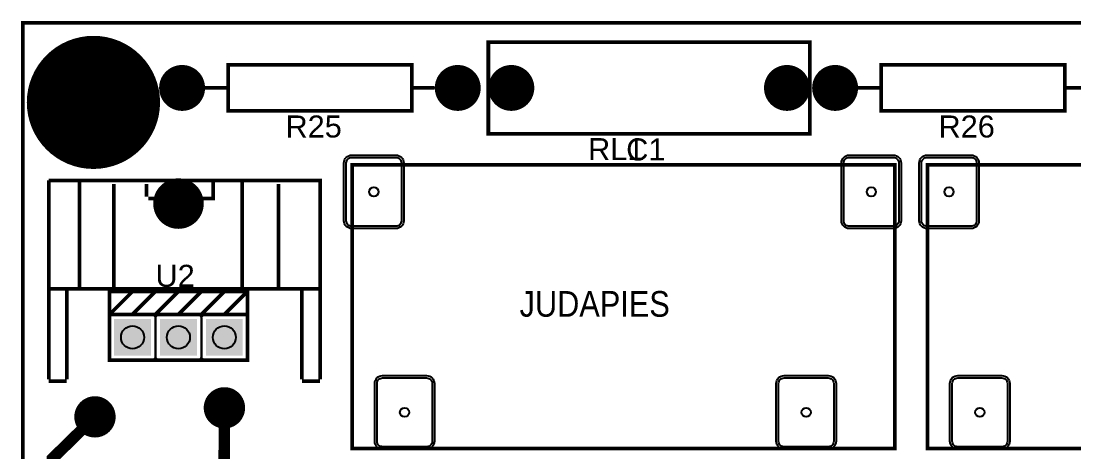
# Model space of a CAD drawing. Header units: inches. Extents: x -2.14 to 2.14, y -2.06 to 2.06.
# Drawn here: x -1.982 to 0.309, y 1.118 to 2.057 of the extents above; entities that cross this region are included whole.
import ezdxf

# ---------------------------------------------------------------- set-up
doc = ezdxf.new("R2010")
doc.units = ezdxf.units.IN
doc.layers.get('0').update_dxf_attribs({"linetype": 'CONTINUOUS'})

# ---------------------------------------------------------------- blocks, each defined once
blk = doc.blocks.new('EPAD')
at = {"const_width": 0.5}
blk.add_lwpolyline([(-0.25, 0, 1), (0.25, 0, 1)], format="xyb", close=True, dxfattribs=at)
blk = doc.blocks.new('RPAD')
blk.add_trace([(-0.5, -0.5), (-0.5, 0.5), (0.5, -0.5), (0.5, 0.5)])

msp = doc.modelspace()

# ---------------------------------------------------------------- linework, layer by layer
for points, const_width in [([(-1.978346, -2.05315), (2.139764, -2.05315), (2.139764, 2.05315), (-1.978346, 2.05315), (-1.978346, -2.05315)], 0.008), ([(-1.978346, -2.05315), (2.139764, -2.05315), (2.139764, 2.05315), (-1.978346, 2.05315), (-1.978346, -2.05315)], 0.008), ([(-1.978346, -2.05315), (2.139764, -2.05315), (2.139764, 2.05315), (-1.978346, 2.05315), (-1.978346, -2.05315)], 0.008), ([(-0.965354, 1.811417), (-0.265354, 1.811417), (-0.265354, 2.011417), (-0.965354, 2.011417), (-0.965354, 1.811417)], 0.008), ([(-0.965354, 1.811417), (-0.265354, 1.811417), (-0.265354, 2.011417), (-0.965354, 2.011417), (-0.965354, 1.811417)], 0.008), ([(-0.965354, 1.811417), (-0.265354, 1.811417), (-0.265354, 2.011417), (-0.965354, 2.011417), (-0.965354, 1.811417)], 0.008), ([(-1.53189, 1.861417), (-1.13189, 1.861417), (-1.13189, 1.961417), (-1.53189, 1.961417), (-1.53189, 1.861417)], 0.008), ([(-1.53189, 1.861417), (-1.13189, 1.861417), (-1.13189, 1.961417), (-1.53189, 1.961417), (-1.53189, 1.861417)], 0.008), ([(-1.53189, 1.861417), (-1.13189, 1.861417), (-1.13189, 1.961417), (-1.53189, 1.961417), (-1.53189, 1.861417)], 0.008), ([(-0.11063, 1.861417), (0.28937, 1.861417), (0.28937, 1.961417), (-0.11063, 1.961417), (-0.11063, 1.861417)], 0.008), ([(-0.11063, 1.861417), (0.28937, 1.861417), (0.28937, 1.961417), (-0.11063, 1.961417), (-0.11063, 1.861417)], 0.008), ([(-0.11063, 1.861417), (0.28937, 1.861417), (0.28937, 1.961417), (-0.11063, 1.961417), (-0.11063, 1.861417)], 0.008), ([(-1.53189, 1.911417), (-1.58189, 1.911417)], 0.008), ([(-1.53189, 1.911417), (-1.58189, 1.911417)], 0.008), ([(-1.53189, 1.911417), (-1.58189, 1.911417)], 0.008), ([(-1.08189, 1.911417), (-1.13189, 1.911417)], 0.008), ([(-1.08189, 1.911417), (-1.13189, 1.911417)], 0.008), ([(-1.08189, 1.911417), (-1.13189, 1.911417)], 0.008), ([(-0.11063, 1.911417), (-0.16063, 1.911417)], 0.008), ([(-0.11063, 1.911417), (-0.16063, 1.911417)], 0.008), ([(-0.11063, 1.911417), (-0.16063, 1.911417)], 0.008), ([(0.33937, 1.911417), (0.28937, 1.911417)], 0.008), ([(0.33937, 1.911417), (0.28937, 1.911417)], 0.008), ([(0.33937, 1.911417), (0.28937, 1.911417)], 0.008), ([(-1.261811, 1.125984), (-0.080709, 1.125984), (-0.080709, 1.744094), (-1.261811, 1.744094), (-1.261811, 1.125984)], 0.008), ([(-1.261811, 1.125984), (-0.080709, 1.125984), (-0.080709, 1.744094), (-1.261811, 1.744094), (-1.261811, 1.125984)], 0.008), ([(-1.261811, 1.125984), (-0.080709, 1.125984), (-0.080709, 1.744094), (-1.261811, 1.744094), (-1.261811, 1.125984)], 0.008), ([(-0.009843, 1.125984), (1.17126, 1.125984), (1.17126, 1.744094), (-0.009843, 1.744094), (-0.009843, 1.125984)], 0.008), ([(-0.009843, 1.125984), (1.17126, 1.125984), (1.17126, 1.744094), (-0.009843, 1.744094), (-0.009843, 1.125984)], 0.008), ([(-0.009843, 1.125984), (1.17126, 1.125984), (1.17126, 1.744094), (-0.009843, 1.744094), (-0.009843, 1.125984)], 0.008), ([(-1.922228, 1.709945), (-1.922228, 1.276874)], 0.008), ([(-1.922228, 1.709945), (-1.331677, 1.709945), (-1.331677, 1.276874)], 0.008), ([(-1.922228, 1.709945), (-1.922228, 1.276874)], 0.008), ([(-1.922228, 1.709945), (-1.331677, 1.709945), (-1.331677, 1.276874)], 0.008), ([(-1.922228, 1.709945), (-1.922228, 1.276874)], 0.008), ([(-1.922228, 1.709945), (-1.331677, 1.709945), (-1.331677, 1.276874)], 0.008), ([(-1.855299, 1.706008), (-1.855299, 1.477661)], 0.008), ([(-1.855299, 1.706008), (-1.855299, 1.477661)], 0.008), ([(-1.855299, 1.706008), (-1.855299, 1.477661)], 0.008), ([(-1.780496, 1.702071), (-1.780496, 1.473724)], 0.008), ([(-1.780496, 1.702071), (-1.780496, 1.473724)], 0.008), ([(-1.780496, 1.702071), (-1.780496, 1.473724)], 0.008), ([(-1.70963, 1.702071), (-1.70963, 1.674512)], 0.008), ([(-1.70963, 1.702071), (-1.70963, 1.674512)], 0.008), ([(-1.70963, 1.702071), (-1.70963, 1.674512)], 0.008), ([(-1.563961, 1.666638), (-1.563961, 1.706008)], 0.008), ([(-1.563961, 1.666638), (-1.563961, 1.706008)], 0.008), ([(-1.563961, 1.666638), (-1.563961, 1.706008)], 0.008), ([(-1.500969, 1.706008), (-1.500969, 1.473724)], 0.008), ([(-1.500969, 1.706008), (-1.500969, 1.473724)], 0.008), ([(-1.500969, 1.706008), (-1.500969, 1.473724)], 0.008), ([(-1.422228, 1.702071), (-1.422228, 1.473724)], 0.008), ([(-1.422228, 1.702071), (-1.422228, 1.473724)], 0.008), ([(-1.422228, 1.702071), (-1.422228, 1.473724)], 0.008), ([(-1.705693, 1.670575), (-1.67026, 1.670575), (-1.67026, 1.627268), (-1.607268, 1.627268), (-1.607268, 1.666638), (-1.607268, 1.670575), (-1.563961, 1.670575)], 0.008), ([(-1.705693, 1.670575), (-1.67026, 1.670575), (-1.67026, 1.627268), (-1.607268, 1.627268), (-1.607268, 1.666638), (-1.607268, 1.670575), (-1.563961, 1.670575)], 0.008), ([(-1.705693, 1.670575), (-1.67026, 1.670575), (-1.67026, 1.627268), (-1.607268, 1.627268), (-1.607268, 1.666638), (-1.607268, 1.670575), (-1.563961, 1.670575)], 0.008), ([(-1.922228, 1.473724), (-1.335614, 1.473724)], 0.008), ([(-1.922228, 1.473724), (-1.335614, 1.473724)], 0.008), ([(-1.922228, 1.473724), (-1.335614, 1.473724)], 0.008), ([(-1.882858, 1.276874), (-1.882858, 1.473724)], 0.008), ([(-1.882858, 1.276874), (-1.882858, 1.473724)], 0.008), ([(-1.882858, 1.276874), (-1.882858, 1.473724)], 0.008), ([(-1.789764, 1.41811), (-1.789764, 1.46811), (-1.489764, 1.46811), (-1.489764, 1.41811)], 0.008), ([(-1.789764, 1.41811), (-1.739764, 1.46811)], 0.008), ([(-1.789764, 1.41811), (-1.789764, 1.46811), (-1.489764, 1.46811), (-1.489764, 1.41811)], 0.008), ([(-1.789764, 1.41811), (-1.739764, 1.46811)], 0.008), ([(-1.789764, 1.41811), (-1.789764, 1.46811), (-1.489764, 1.46811), (-1.489764, 1.41811)], 0.008), ([(-1.789764, 1.41811), (-1.739764, 1.46811)], 0.008), ([(-1.739764, 1.41811), (-1.689764, 1.46811)], 0.008), ([(-1.739764, 1.41811), (-1.689764, 1.46811)], 0.008), ([(-1.739764, 1.41811), (-1.689764, 1.46811)], 0.008), ([(-1.689764, 1.41811), (-1.639764, 1.46811)], 0.008), ([(-1.689764, 1.41811), (-1.639764, 1.46811)], 0.008), ([(-1.689764, 1.41811), (-1.639764, 1.46811)], 0.008), ([(-1.639764, 1.41811), (-1.589764, 1.46811)], 0.008), ([(-1.639764, 1.41811), (-1.589764, 1.46811)], 0.008), ([(-1.639764, 1.41811), (-1.589764, 1.46811)], 0.008), ([(-1.589764, 1.41811), (-1.539764, 1.46811)], 0.008), ([(-1.589764, 1.41811), (-1.539764, 1.46811)], 0.008), ([(-1.589764, 1.41811), (-1.539764, 1.46811)], 0.008), ([(-1.539764, 1.41811), (-1.489764, 1.46811)], 0.008), ([(-1.539764, 1.41811), (-1.489764, 1.46811)], 0.008), ([(-1.539764, 1.41811), (-1.489764, 1.46811)], 0.008), ([(-1.371047, 1.276874), (-1.371047, 1.473724)], 0.008), ([(-1.371047, 1.276874), (-1.371047, 1.473724)], 0.008), ([(-1.371047, 1.276874), (-1.371047, 1.473724)], 0.008), ([(-1.789764, 1.31811), (-1.489764, 1.31811), (-1.489764, 1.41811), (-1.789764, 1.41811), (-1.789764, 1.31811)], 0.008), ([(-1.789764, 1.31811), (-1.489764, 1.31811), (-1.489764, 1.41811), (-1.789764, 1.41811), (-1.789764, 1.31811)], 0.008), ([(-1.789764, 1.31811), (-1.489764, 1.31811), (-1.489764, 1.41811), (-1.789764, 1.41811), (-1.789764, 1.31811)], 0.008), ([(-1.922228, 1.272937), (-1.882858, 1.272937)], 0.008), ([(-1.922228, 1.272937), (-1.882858, 1.272937)], 0.008), ([(-1.922228, 1.272937), (-1.882858, 1.272937)], 0.008), ([(-1.371047, 1.272937), (-1.331677, 1.272937)], 0.008), ([(-1.371047, 1.272937), (-1.331677, 1.272937)], 0.008), ([(-1.371047, 1.272937), (-1.331677, 1.272937)], 0.008), ([(-1.13189, 0.488521), (-1.135827, 0.598473), (-1.541339, 0.816929), (-1.539764, 1.214567)], 0.025), ([(-1.913442, -1.720028), (-1.913442, 0.654109), (-1.914346, 1.10385), (-1.821488, 1.194882)], 0.025)]:
    msp.add_lwpolyline(points, dxfattribs=dict(const_width=const_width))
for points in [[(-1.262567, 1.765039), (-1.166567, 1.765039), (-1.163091, 1.764701), (-1.159877, 1.763728), (-1.156986, 1.762182), (-1.154481, 1.760125), (-1.152424, 1.75762), (-1.150878, 1.75473), (-1.149905, 1.751515), (-1.149567, 1.748039), (-1.149567, 1.622039), (-1.149905, 1.618563), (-1.150878, 1.615349), (-1.152424, 1.612458), (-1.154481, 1.609954), (-1.156986, 1.607897), (-1.159877, 1.606351), (-1.163091, 1.605378), (-1.166567, 1.605039), (-1.262567, 1.605039), (-1.266043, 1.605378), (-1.269257, 1.606351), (-1.272148, 1.607897), (-1.274653, 1.609954), (-1.276709, 1.612458), (-1.278256, 1.615349), (-1.279229, 1.618563), (-1.279567, 1.622039), (-1.279567, 1.748039), (-1.279229, 1.751515), (-1.278256, 1.75473), (-1.276709, 1.75762), (-1.274653, 1.760125), (-1.272148, 1.762182), (-1.269257, 1.763728), (-1.266043, 1.764701), (-1.262567, 1.765039)], [(-0.17989, 1.765039), (-0.08389, 1.765039), (-0.080414, 1.764701), (-0.0772, 1.763728), (-0.074309, 1.762182), (-0.071804, 1.760125), (-0.069747, 1.75762), (-0.068201, 1.75473), (-0.067228, 1.751515), (-0.06689, 1.748039), (-0.06689, 1.622039), (-0.067228, 1.618563), (-0.068201, 1.615349), (-0.069747, 1.612458), (-0.071804, 1.609954), (-0.074309, 1.607897), (-0.0772, 1.606351), (-0.080414, 1.605378), (-0.08389, 1.605039), (-0.17989, 1.605039), (-0.183366, 1.605378), (-0.18658, 1.606351), (-0.189471, 1.607897), (-0.191976, 1.609954), (-0.194032, 1.612458), (-0.195578, 1.615349), (-0.196552, 1.618563), (-0.19689, 1.622039), (-0.19689, 1.748039), (-0.196552, 1.751515), (-0.195578, 1.75473), (-0.194032, 1.75762), (-0.191976, 1.760125), (-0.189471, 1.762182), (-0.18658, 1.763728), (-0.183366, 1.764701), (-0.17989, 1.765039)], [(-0.010598, 1.765039), (0.085402, 1.765039), (0.088878, 1.764701), (0.092092, 1.763728), (0.094983, 1.762182), (0.097487, 1.760125), (0.099544, 1.75762), (0.10109, 1.75473), (0.102063, 1.751515), (0.102402, 1.748039), (0.102402, 1.622039), (0.102063, 1.618563), (0.10109, 1.615349), (0.099544, 1.612458), (0.097487, 1.609954), (0.094983, 1.607897), (0.092092, 1.606351), (0.088878, 1.605378), (0.085402, 1.605039), (-0.010598, 1.605039), (-0.014074, 1.605378), (-0.017289, 1.606351), (-0.02018, 1.607897), (-0.022684, 1.609954), (-0.024741, 1.612458), (-0.026287, 1.615349), (-0.02726, 1.618563), (-0.027598, 1.622039), (-0.027598, 1.748039), (-0.02726, 1.751515), (-0.026287, 1.75473), (-0.024741, 1.75762), (-0.022684, 1.760125), (-0.02018, 1.762182), (-0.017289, 1.763728), (-0.014074, 1.764701), (-0.010598, 1.765039)], [(-1.262567, 1.760039), (-1.166567, 1.760039), (-1.164113, 1.759801), (-1.161844, 1.759114), (-1.159804, 1.758022), (-1.158036, 1.75657), (-1.156584, 1.754802), (-1.155493, 1.752762), (-1.154806, 1.750493), (-1.154567, 1.748039), (-1.154567, 1.622039), (-1.154806, 1.619586), (-1.155493, 1.617317), (-1.156584, 1.615276), (-1.158036, 1.613508), (-1.159804, 1.612056), (-1.161844, 1.610965), (-1.164113, 1.610278), (-1.166567, 1.610039), (-1.262567, 1.610039), (-1.26502, 1.610278), (-1.26729, 1.610965), (-1.26933, 1.612056), (-1.271098, 1.613508), (-1.27255, 1.615276), (-1.273641, 1.617317), (-1.274328, 1.619586), (-1.274567, 1.622039), (-1.274567, 1.748039), (-1.274328, 1.750493), (-1.273641, 1.752762), (-1.27255, 1.754802), (-1.271098, 1.75657), (-1.26933, 1.758022), (-1.26729, 1.759114), (-1.26502, 1.759801), (-1.262567, 1.760039)], [(-0.17989, 1.760039), (-0.08389, 1.760039), (-0.081436, 1.759801), (-0.079167, 1.759114), (-0.077127, 1.758022), (-0.075359, 1.75657), (-0.073907, 1.754802), (-0.072816, 1.752762), (-0.072129, 1.750493), (-0.07189, 1.748039), (-0.07189, 1.622039), (-0.072129, 1.619586), (-0.072816, 1.617317), (-0.073907, 1.615276), (-0.075359, 1.613508), (-0.077127, 1.612056), (-0.079167, 1.610965), (-0.081436, 1.610278), (-0.08389, 1.610039), (-0.17989, 1.610039), (-0.182343, 1.610278), (-0.184613, 1.610965), (-0.186653, 1.612056), (-0.188421, 1.613508), (-0.189872, 1.615276), (-0.190964, 1.617317), (-0.191651, 1.619586), (-0.19189, 1.622039), (-0.19189, 1.748039), (-0.191651, 1.750493), (-0.190964, 1.752762), (-0.189872, 1.754802), (-0.188421, 1.75657), (-0.186653, 1.758022), (-0.184613, 1.759114), (-0.182343, 1.759801), (-0.17989, 1.760039)], [(-0.010598, 1.760039), (0.085402, 1.760039), (0.087855, 1.759801), (0.090124, 1.759114), (0.092165, 1.758022), (0.093933, 1.75657), (0.095384, 1.754802), (0.096476, 1.752762), (0.097163, 1.750493), (0.097402, 1.748039), (0.097402, 1.622039), (0.097163, 1.619586), (0.096476, 1.617317), (0.095384, 1.615276), (0.093933, 1.613508), (0.092165, 1.612056), (0.090124, 1.610965), (0.087855, 1.610278), (0.085402, 1.610039), (-0.010598, 1.610039), (-0.013052, 1.610278), (-0.015321, 1.610965), (-0.017361, 1.612056), (-0.01913, 1.613508), (-0.020581, 1.615276), (-0.021672, 1.617317), (-0.022359, 1.619586), (-0.022598, 1.622039), (-0.022598, 1.748039), (-0.022359, 1.750493), (-0.021672, 1.752762), (-0.020581, 1.754802), (-0.01913, 1.75657), (-0.017361, 1.758022), (-0.015321, 1.759114), (-0.013052, 1.759801), (-0.010598, 1.760039)], [(-1.779764, 1.41811), (-1.699764, 1.41811), (-1.698724, 1.41806), (-1.697719, 1.417911), (-1.696752, 1.417669), (-1.695828, 1.417339), (-1.694952, 1.416924), (-1.694128, 1.416429), (-1.69336, 1.41586), (-1.692654, 1.41522), (-1.692014, 1.414513), (-1.691445, 1.413746), (-1.69095, 1.412922), (-1.690535, 1.412046), (-1.690205, 1.411122), (-1.689963, 1.410155), (-1.689814, 1.40915), (-1.689764, 1.40811), (-1.689764, 1.32811), (-1.689814, 1.327071), (-1.689963, 1.326066), (-1.690205, 1.325099), (-1.690535, 1.324175), (-1.69095, 1.323298), (-1.691445, 1.322474), (-1.692014, 1.321707), (-1.692654, 1.321001), (-1.69336, 1.320361), (-1.694128, 1.319791), (-1.694952, 1.319296), (-1.695828, 1.318882), (-1.696752, 1.318551), (-1.697719, 1.318309), (-1.698724, 1.318161), (-1.699764, 1.31811), (-1.779764, 1.31811), (-1.780803, 1.318161), (-1.781808, 1.318309), (-1.782775, 1.318551), (-1.783699, 1.318882), (-1.784576, 1.319296), (-1.7854, 1.319791), (-1.786167, 1.320361), (-1.786873, 1.321001), (-1.787513, 1.321707), (-1.788083, 1.322474), (-1.788577, 1.323298), (-1.788992, 1.324175), (-1.789323, 1.325099), (-1.789565, 1.326066), (-1.789713, 1.327071), (-1.789764, 1.32811), (-1.789764, 1.40811), (-1.789713, 1.40915), (-1.789565, 1.410155), (-1.789323, 1.411122), (-1.788992, 1.412046), (-1.788577, 1.412922), (-1.788083, 1.413746), (-1.787513, 1.414513), (-1.786873, 1.41522), (-1.786167, 1.41586), (-1.7854, 1.416429), (-1.784576, 1.416924), (-1.783699, 1.417339), (-1.782775, 1.417669), (-1.781808, 1.417911), (-1.780803, 1.41806), (-1.779764, 1.41811)], [(-1.679764, 1.41811), (-1.599764, 1.41811), (-1.598724, 1.41806), (-1.597719, 1.417911), (-1.596752, 1.417669), (-1.595828, 1.417339), (-1.594952, 1.416924), (-1.594128, 1.416429), (-1.59336, 1.41586), (-1.592654, 1.41522), (-1.592014, 1.414513), (-1.591445, 1.413746), (-1.59095, 1.412922), (-1.590535, 1.412046), (-1.590205, 1.411122), (-1.589963, 1.410155), (-1.589814, 1.40915), (-1.589764, 1.40811), (-1.589764, 1.32811), (-1.589814, 1.327071), (-1.589963, 1.326066), (-1.590205, 1.325099), (-1.590535, 1.324175), (-1.59095, 1.323298), (-1.591445, 1.322474), (-1.592014, 1.321707), (-1.592654, 1.321001), (-1.59336, 1.320361), (-1.594128, 1.319791), (-1.594952, 1.319296), (-1.595828, 1.318882), (-1.596752, 1.318551), (-1.597719, 1.318309), (-1.598724, 1.318161), (-1.599764, 1.31811), (-1.679764, 1.31811), (-1.680803, 1.318161), (-1.681808, 1.318309), (-1.682775, 1.318551), (-1.683699, 1.318882), (-1.684576, 1.319296), (-1.6854, 1.319791), (-1.686167, 1.320361), (-1.686873, 1.321001), (-1.687513, 1.321707), (-1.688083, 1.322474), (-1.688577, 1.323298), (-1.688992, 1.324175), (-1.689323, 1.325099), (-1.689565, 1.326066), (-1.689713, 1.327071), (-1.689764, 1.32811), (-1.689764, 1.40811), (-1.689713, 1.40915), (-1.689565, 1.410155), (-1.689323, 1.411122), (-1.688992, 1.412046), (-1.688577, 1.412922), (-1.688083, 1.413746), (-1.687513, 1.414513), (-1.686873, 1.41522), (-1.686167, 1.41586), (-1.6854, 1.416429), (-1.684576, 1.416924), (-1.683699, 1.417339), (-1.682775, 1.417669), (-1.681808, 1.417911), (-1.680803, 1.41806), (-1.679764, 1.41811)], [(-1.579764, 1.41811), (-1.499764, 1.41811), (-1.498724, 1.41806), (-1.497719, 1.417911), (-1.496752, 1.417669), (-1.495828, 1.417339), (-1.494952, 1.416924), (-1.494128, 1.416429), (-1.49336, 1.41586), (-1.492654, 1.41522), (-1.492014, 1.414513), (-1.491445, 1.413746), (-1.49095, 1.412922), (-1.490535, 1.412046), (-1.490205, 1.411122), (-1.489963, 1.410155), (-1.489814, 1.40915), (-1.489764, 1.40811), (-1.489764, 1.32811), (-1.489814, 1.327071), (-1.489963, 1.326066), (-1.490205, 1.325099), (-1.490535, 1.324175), (-1.49095, 1.323298), (-1.491445, 1.322474), (-1.492014, 1.321707), (-1.492654, 1.321001), (-1.49336, 1.320361), (-1.494128, 1.319791), (-1.494952, 1.319296), (-1.495828, 1.318882), (-1.496752, 1.318551), (-1.497719, 1.318309), (-1.498724, 1.318161), (-1.499764, 1.31811), (-1.579764, 1.31811), (-1.580803, 1.318161), (-1.581808, 1.318309), (-1.582775, 1.318551), (-1.583699, 1.318882), (-1.584576, 1.319296), (-1.5854, 1.319791), (-1.586167, 1.320361), (-1.586873, 1.321001), (-1.587513, 1.321707), (-1.588083, 1.322474), (-1.588577, 1.323298), (-1.588992, 1.324175), (-1.589323, 1.325099), (-1.589565, 1.326066), (-1.589713, 1.327071), (-1.589764, 1.32811), (-1.589764, 1.40811), (-1.589713, 1.40915), (-1.589565, 1.410155), (-1.589323, 1.411122), (-1.588992, 1.412046), (-1.588577, 1.412922), (-1.588083, 1.413746), (-1.587513, 1.414513), (-1.586873, 1.41522), (-1.586167, 1.41586), (-1.5854, 1.416429), (-1.584576, 1.416924), (-1.583699, 1.417339), (-1.582775, 1.417669), (-1.581808, 1.417911), (-1.580803, 1.41806), (-1.579764, 1.41811)], [(-1.195638, 1.284724), (-1.099638, 1.284724), (-1.096162, 1.284386), (-1.092948, 1.283413), (-1.090057, 1.281867), (-1.087552, 1.27981), (-1.085495, 1.277306), (-1.083949, 1.274415), (-1.082976, 1.2712), (-1.082638, 1.267724), (-1.082638, 1.141724), (-1.082976, 1.138248), (-1.083949, 1.135034), (-1.085495, 1.132143), (-1.087552, 1.129639), (-1.090057, 1.127582), (-1.092948, 1.126036), (-1.096162, 1.125063), (-1.099638, 1.124724), (-1.195638, 1.124724), (-1.199114, 1.125063), (-1.202328, 1.126036), (-1.205219, 1.127582), (-1.207724, 1.129639), (-1.20978, 1.132143), (-1.211326, 1.135034), (-1.2123, 1.138248), (-1.212638, 1.141724), (-1.212638, 1.267724), (-1.2123, 1.2712), (-1.211326, 1.274415), (-1.20978, 1.277306), (-1.207724, 1.27981), (-1.205219, 1.281867), (-1.202328, 1.283413), (-1.199114, 1.284386), (-1.195638, 1.284724)], [(-0.321622, 1.284724), (-0.225622, 1.284724), (-0.222146, 1.284386), (-0.218932, 1.283413), (-0.216041, 1.281867), (-0.213536, 1.27981), (-0.21148, 1.277306), (-0.209933, 1.274415), (-0.20896, 1.2712), (-0.208622, 1.267724), (-0.208622, 1.141724), (-0.20896, 1.138248), (-0.209933, 1.135034), (-0.21148, 1.132143), (-0.213536, 1.129639), (-0.216041, 1.127582), (-0.218932, 1.126036), (-0.222146, 1.125063), (-0.225622, 1.124724), (-0.321622, 1.124724), (-0.325098, 1.125063), (-0.328312, 1.126036), (-0.331203, 1.127582), (-0.333708, 1.129639), (-0.335765, 1.132143), (-0.337311, 1.135034), (-0.338284, 1.138248), (-0.338622, 1.141724), (-0.338622, 1.267724), (-0.338284, 1.2712), (-0.337311, 1.274415), (-0.335765, 1.277306), (-0.333708, 1.27981), (-0.331203, 1.281867), (-0.328312, 1.283413), (-0.325098, 1.284386), (-0.321622, 1.284724)], [(0.056331, 1.284724), (0.152331, 1.284724), (0.155807, 1.284386), (0.159021, 1.283413), (0.161912, 1.281867), (0.164417, 1.27981), (0.166473, 1.277306), (0.168019, 1.274415), (0.168993, 1.2712), (0.169331, 1.267724), (0.169331, 1.141724), (0.168993, 1.138248), (0.168019, 1.135034), (0.166473, 1.132143), (0.164417, 1.129639), (0.161912, 1.127582), (0.159021, 1.126036), (0.155807, 1.125063), (0.152331, 1.124724), (0.056331, 1.124724), (0.052855, 1.125063), (0.049641, 1.126036), (0.04675, 1.127582), (0.044245, 1.129639), (0.042188, 1.132143), (0.040642, 1.135034), (0.039669, 1.138248), (0.039331, 1.141724), (0.039331, 1.267724), (0.039669, 1.2712), (0.040642, 1.274415), (0.042188, 1.277306), (0.044245, 1.27981), (0.04675, 1.281867), (0.049641, 1.283413), (0.052855, 1.284386), (0.056331, 1.284724)], [(-1.195638, 1.279724), (-1.099638, 1.279724), (-1.097184, 1.279486), (-1.094915, 1.278799), (-1.092875, 1.277707), (-1.091107, 1.276256), (-1.089655, 1.274487), (-1.088564, 1.272447), (-1.087877, 1.270178), (-1.087638, 1.267724), (-1.087638, 1.141724), (-1.087877, 1.139271), (-1.088564, 1.137002), (-1.089655, 1.134961), (-1.091107, 1.133193), (-1.092875, 1.131741), (-1.094915, 1.13065), (-1.097184, 1.129963), (-1.099638, 1.129724), (-1.195638, 1.129724), (-1.198091, 1.129963), (-1.200361, 1.13065), (-1.202401, 1.131741), (-1.204169, 1.133193), (-1.20562, 1.134961), (-1.206712, 1.137002), (-1.207399, 1.139271), (-1.207638, 1.141724), (-1.207638, 1.267724), (-1.207399, 1.270178), (-1.206712, 1.272447), (-1.20562, 1.274487), (-1.204169, 1.276256), (-1.202401, 1.277707), (-1.200361, 1.278799), (-1.198091, 1.279486), (-1.195638, 1.279724)], [(-0.321622, 1.279724), (-0.225622, 1.279724), (-0.223169, 1.279486), (-0.220899, 1.278799), (-0.218859, 1.277707), (-0.217091, 1.276256), (-0.215639, 1.274487), (-0.214548, 1.272447), (-0.213861, 1.270178), (-0.213622, 1.267724), (-0.213622, 1.141724), (-0.213861, 1.139271), (-0.214548, 1.137002), (-0.215639, 1.134961), (-0.217091, 1.133193), (-0.218859, 1.131741), (-0.220899, 1.13065), (-0.223169, 1.129963), (-0.225622, 1.129724), (-0.321622, 1.129724), (-0.324076, 1.129963), (-0.326345, 1.13065), (-0.328385, 1.131741), (-0.330153, 1.133193), (-0.331605, 1.134961), (-0.332696, 1.137002), (-0.333383, 1.139271), (-0.333622, 1.141724), (-0.333622, 1.267724), (-0.333383, 1.270178), (-0.332696, 1.272447), (-0.331605, 1.274487), (-0.330153, 1.276256), (-0.328385, 1.277707), (-0.326345, 1.278799), (-0.324076, 1.279486), (-0.321622, 1.279724)], [(0.056331, 1.279724), (0.152331, 1.279724), (0.154784, 1.279486), (0.157054, 1.278799), (0.159094, 1.277707), (0.160862, 1.276256), (0.162313, 1.274487), (0.163405, 1.272447), (0.164092, 1.270178), (0.164331, 1.267724), (0.164331, 1.141724), (0.164092, 1.139271), (0.163405, 1.137002), (0.162313, 1.134961), (0.160862, 1.133193), (0.159094, 1.131741), (0.157054, 1.13065), (0.154784, 1.129963), (0.152331, 1.129724), (0.056331, 1.129724), (0.053877, 1.129963), (0.051608, 1.13065), (0.049568, 1.131741), (0.0478, 1.133193), (0.046348, 1.134961), (0.045257, 1.137002), (0.04457, 1.139271), (0.044331, 1.141724), (0.044331, 1.267724), (0.04457, 1.270178), (0.045257, 1.272447), (0.046348, 1.274487), (0.0478, 1.276256), (0.049568, 1.277707), (0.051608, 1.278799), (0.053877, 1.279486), (0.056331, 1.279724)]]:
    msp.add_lwpolyline(points, close=True)
for centre, radius in [((-1.63189, 1.911417), 0.025), ((-1.03189, 1.911417), 0.025), ((-0.915354, 1.911417), 0.025), ((-0.315354, 1.911417), 0.025), ((-0.21063, 1.911417), 0.025), ((-1.824803, 1.879921), 0.03), ((-1.639764, 1.659449), 0.025), ((-1.214567, 1.685039), 0.01), ((-0.13189, 1.685039), 0.01), ((0.037402, 1.685039), 0.01), ((-1.739764, 1.36811), 0.025), ((-1.639764, 1.36811), 0.025), ((-1.539764, 1.36811), 0.025), ((-1.539764, 1.214567), 0.025), ((-1.821488, 1.194882), 0.025), ((-1.147638, 1.204724), 0.01), ((-0.273622, 1.204724), 0.01), ((0.104331, 1.204724), 0.01)]:
    msp.add_circle(centre, radius)

# ---------------------------------------------------------------- block references
for name, p, xscale, yscale in [('EPAD', (-1.824803, 1.879921), 0.29, 0.29), ('EPAD', (-1.824803, 1.879921), 0.25, 0.25), ('EPAD', (-1.63189, 1.911417), 0.1, 0.1), ('EPAD', (-1.63189, 1.911417), 0.08, 0.08), ('EPAD', (-1.03189, 1.911417), 0.1, 0.1), ('EPAD', (-1.03189, 1.911417), 0.08, 0.08), ('EPAD', (-0.915354, 1.911417), 0.1, 0.1), ('EPAD', (-0.915354, 1.911417), 0.08, 0.08), ('EPAD', (-0.315354, 1.911417), 0.1, 0.1), ('EPAD', (-0.315354, 1.911417), 0.08, 0.08), ('EPAD', (-0.21063, 1.911417), 0.1, 0.1), ('EPAD', (-0.21063, 1.911417), 0.08, 0.08), ('EPAD', (-1.639764, 1.659449), 0.11, 0.11), ('EPAD', (-1.639764, 1.659449), 0.09, 0.09), ('RPAD', (-1.739764, 1.36811), 0.08, 0.08), ('RPAD', (-1.639764, 1.36811), 0.08, 0.08), ('RPAD', (-1.539764, 1.36811), 0.08, 0.08), ('EPAD', (-1.821488, 1.194882), 0.09, 0.09), ('EPAD', (-1.539764, 1.214567), 0.09, 0.09), ('EPAD', (-1.539764, 1.214567), 0.07, 0.07), ('EPAD', (-1.821488, 1.194882), 0.07, 0.07)]:
    msp.add_blockref(name, p, dxfattribs=dict(xscale=xscale, yscale=yscale))

# ---------------------------------------------------------------- texts
for s, height, width, p in [('R25', 0.048, 1.041667, (-1.40689, 1.803417)), ('R25', 0.048, 1.041667, (-1.40689, 1.803417)), ('R25', 0.048, 1.041667, (-1.40689, 1.803417)), ('R26', 0.048, 1.041667, (0.01437, 1.803417)), ('R26', 0.048, 1.041667, (0.01437, 1.803417)), ('R26', 0.048, 1.041667, (0.01437, 1.803417)), ('RL1', 0.048, 1.041667, (-0.748228, 1.754094)), ('RL1', 0.048, 1.041667, (-0.748228, 1.754094)), ('RL1', 0.048, 1.041667, (-0.748228, 1.754094)), ('C1', 0.048, 1.041667, (-0.665354, 1.753417)), ('C1', 0.048, 1.041667, (-0.665354, 1.753417)), ('C1', 0.048, 1.041667, (-0.665354, 1.753417)), ('U2', 0.048, 1.041667, (-1.689764, 1.47811)), ('U2', 0.048, 1.041667, (-1.689764, 1.47811)), ('U2', 0.048, 1.041667, (-1.689764, 1.47811)), ('JUDAPIES', 0.056, 0.892857, (-0.897346, 1.413012)), ('JUDAPIES', 0.056, 0.892857, (-0.897346, 1.413012)), ('JUDAPIES', 0.056, 0.892857, (-0.897346, 1.413012))]:
    msp.add_text(s, height=height, dxfattribs=dict(width=width)).set_placement(p)

doc.saveas('drawing.dxf')
